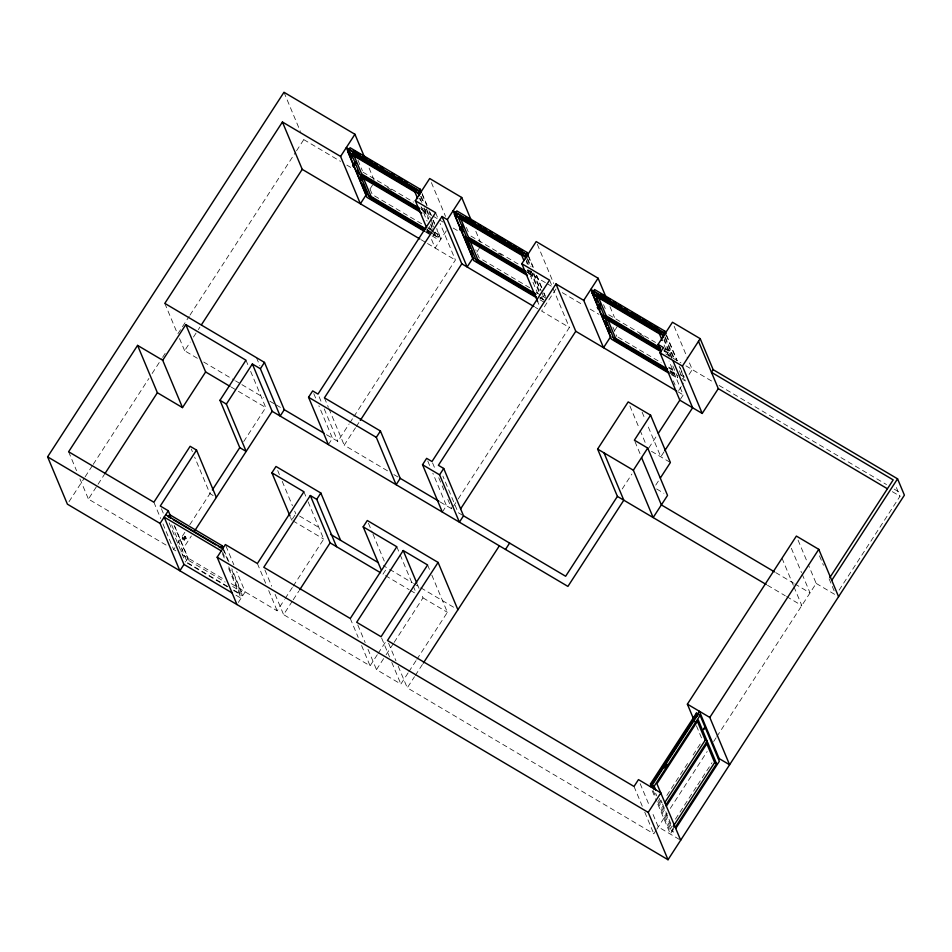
<?xml version="1.0" encoding="UTF-8"?>
<svg xmlns="http://www.w3.org/2000/svg" width="952" height="952" viewBox="0 0 952 952"><rect width="100%" height="100%" fill="white"/><g stroke="black" fill="none" stroke-linecap="round" stroke-linejoin="round"><path stroke-width="0.71" stroke-dasharray="4.76 3.57" d="M69.02 501.68L84.347 478.047M85.144 476.797L92.415 465.599M93.213 464.362L148.881 378.503M152.106 373.529L161.792 358.595M162.602 357.357L166.636 351.133M177.929 333.712L189.222 316.29M190.031 315.053L295.715 152.046M296.524 150.809L303.783 139.611L302.653 136.898M166.041 545.044L88.417 499.086L97.235 485.484M98.044 484.247L104.458 474.358M197.338 358.273L184.617 350.729L190.245 342.042M193.47 337.067L197.504 330.856M198.302 329.618L199.92 327.131M369.959 189.008L373.946 182.844M175.811 550.827L173.68 549.566L176.905 544.592M177.703 543.354L184.962 532.168M189.793 524.707L211.546 491.149M243.712 441.561L265.763 407.539L249.364 368.317M182.094 538.511L182.713 537.571L184.736 538.761L184.39 540.355L182.094 538.511L184.39 540.355M182.367 539.153L182.713 537.571M184.462 536.976L185.116 538.534L186.271 538.249L184.831 536.059L183.546 538.392L184.26 538.808L185.176 537.392L184.462 536.976L183.546 538.392M185.533 536.476L184.26 538.808M184.117 539.713L184.736 538.761M185.116 538.534L184.831 536.059M180.892 552.112L191.364 535.952M227.385 586.837L185.521 562.049L188.079 558.098L173.942 524.278M227.54 586.384L187.473 562.668L188.841 560.561L174.156 525.456M426.21 209.595L423.818 213.296L421.046 206.655M421.653 207.798L426.722 210.797L424.318 214.486L427.103 221.126M433.208 235.739L435.611 232.05M432.065 235.894L437.17 238.916L439.574 235.227L436.742 228.48M446.298 230.789L435.123 248.032L430.601 237.203M328.357 444.584L332.462 438.253L318.884 405.802M326.512 434.695L337.817 441.383L349.087 423.997M349.896 422.748L353.121 417.785M353.918 416.548L455.401 260.027L440.122 223.506M233.799 590.097L240.059 593.798L241.427 591.692L231.824 568.737M238.333 602.438L245.176 591.894L236.691 571.605M292.383 519.078L295.12 514.865M387.5 470.8L344.219 445.179L355.489 427.781M356.298 426.544L359.523 421.569M476.714 252.209L480.712 246.044M231.217 583.624L277.187 610.839L284.41 599.712M285.207 598.475L292.431 587.336M293.228 586.099L323.716 539.094L307.306 499.871M377.301 654.702L370.078 665.829L283.589 614.635L292.419 601.021M293.216 599.784L298.833 591.121M532.977 272.796L530.585 276.496L527.813 269.856M527.158 270.249L533.477 273.998L531.085 277.698L537.749 293.632M539.974 298.94L541.141 297.155M555.992 288.908L541.628 311.066L569.367 327.5L456.615 501.395M382.99 574.175L387.095 567.844L383.323 565.619M442.323 512.057L446.44 505.69L432.862 473.239M440.205 502.002L451.783 508.856L455.806 502.644M378.099 653.465L386.119 641.089M408.087 672.921L400.863 684.06L376.48 669.625L385.31 656.011M386.107 654.774L393.331 643.647M394.128 642.41L423.009 597.868L421.308 593.81M614.694 330.475L617.884 325.548M408.884 671.684L416.107 660.545M416.905 659.319L447.392 612.303L430.982 573.08M656.047 830.37L653.822 833.797L407.266 687.844L414.501 676.693M415.298 675.456L422.533 664.294M665.162 338.138L670.72 351.419L668.328 355.12L662.77 341.839M668.828 356.31L671.219 352.621L664.901 348.872M680.121 367.603L684.083 377.052L682.846 378.955L678.324 368.15M678.693 390.51L683.476 383.12M689.069 374.505L692.259 369.578L688.296 360.118M622.239 488.959L631.902 474.06M648.788 448.011L656.737 435.742M680.49 399.114L683.227 394.901L669.089 361.082M663.984 451.914L660.795 456.817L647.217 424.366M655.738 485.127L659.593 479.177M666.852 795.467L689.129 761.112M693.104 754.984L701.065 742.715M656.785 829.228L667.09 813.341M670.303 808.391L707.181 751.497M713.655 741.525L716.082 737.776M716.892 736.527L816.173 583.409L808.248 564.476M675.456 819.148L696.935 786.019M697.721 784.793L712.048 762.707M659.26 798.359L673.385 832.131L669.649 829.918L672.064 826.181M673.885 827.264L671.469 830.989L657.344 797.229M673.504 829.013L670.303 833.952L655.583 798.787M839.117 590.145L900.021 496.218L896.034 486.698M608.709 314.719L655.535 342.434M665.662 348.42L670.72 351.419M639.589 333.89L644.647 336.889M664.425 350.324L669.494 353.323L663.937 340.042M362.938 172.145L413.561 202.11M470.966 236.096L520.327 265.31M527.92 269.809L531.716 272.046M663.663 350.776L669.994 354.525L671.66 358.511M387.488 187.568L392.545 190.567M498.051 253.018L503.108 256.017M303.783 139.611L340.53 161.364M346.861 165.112L350.669 167.362M421.617 209.369L431.756 215.366M433.029 216.116L438.087 219.115M439.36 219.864L443.156 222.113M453.188 228.052L458.114 230.967M526.956 271.725L545.889 282.934M547.15 283.684L552.208 286.671M562.311 292.645L582.517 304.616M590.097 309.102L598.939 314.338M665.781 353.906L680.918 362.867M685.952 365.854L712.703 381.681M719.093 385.465L886.514 484.568M894.178 489.114L900.568 492.898M421.189 209.25L424.985 211.499L423.878 208.845M526.682 271.701L531.751 274.7L530.085 270.713M422.95 211.201L425.484 212.701L428.269 219.341M528.455 273.652L532.251 275.901L538.915 291.836M892.345 491.672L900.021 496.218M618.11 337.163L661.128 362.641M668.721 367.127L675.051 370.875M668.744 367.972L675.135 371.756M680.24 374.779L684.083 377.052M670.029 370.53L676.348 374.279M421.688 223.803L372.327 194.589L370.114 189.281M428.019 227.552L433.077 230.551M529.717 287.754L479.094 257.79L475.762 249.829M670.065 371.387L677.741 375.921M428.067 228.42L433.184 231.443M434.457 232.205L439.574 235.227M536.107 292.383L541.224 295.406M542.497 296.167L546.329 298.428M670.172 371.982L676.515 375.731M682.846 379.491L685.38 380.99L679.157 366.103M670.125 373.065L677.717 377.563L671.612 362.95M426.782 229.456L431.839 232.455M671.457 374.695L677.848 378.479M426.841 230.325L429.4 231.836M430.673 232.585L438.337 237.131L435.516 230.372M539.986 297.31L543.83 299.571M426.936 230.908L432.006 233.906M433.267 234.668L440.871 239.166L436.908 229.694M540.034 297.869L543.842 300.118M425.615 231.241L429.411 233.49M425.675 232.109L430.792 235.144M540.105 299.856L543.937 302.129M421.189 239.773L426.258 242.772M427.519 243.522L455.401 260.027M535.31 307.329L537.832 308.829M677.895 391.736L683.227 394.901M651.489 451.308L670.398 462.505M656.618 488.947L663.889 493.255M816.173 583.409L835.916 595.095M775.713 572.592L793.504 583.124M794.765 583.873L810.021 592.906L802.096 573.973M767.502 585.254L785.293 595.785M786.566 596.535L801.81 605.567L793.885 586.634M203.704 362.034L234.263 380.122M235.537 380.883L240.63 383.894M241.903 384.644L263.549 397.46M269.904 401.232L274.997 404.243M276.294 404.969L282.565 408.682M393.866 474.572L400.233 478.344M462.446 515.175L458.186 512.64L442.906 476.119M231.229 387.083L265.763 407.539M299.535 516.02L320.705 528.55M389.618 569.344L412.383 582.814M413.644 583.564L454.104 607.519M292.93 520.863L323.716 539.094M385.477 575.651L409.134 589.657M410.372 590.395L415.358 593.346M423.009 597.868L447.392 612.303M213.141 495.54L209.94 493.636L194.66 457.127M185.569 537.832L186.271 538.249M182.974 538.213L185.009 539.403M679.431 839.474L658.272 826.943L652.049 812.068M182.367 554.707L223.613 579.125M188.841 560.561L225.148 582.053M232.657 586.503L241.427 591.692M233.728 590.585L242.605 595.845L231.288 568.796M235.989 595.214L241.07 598.225L228.052 567.118M819.493 555.849L823.444 565.286M829.085 578.756L835.344 593.727M798.073 540.129L807.689 563.12M791.35 548.269L801.524 572.616M782.008 558.229L793.325 585.278M674.159 326.298L687.737 358.761M666.567 335.187L677.3 360.844M666.15 334.997L676.896 360.701M665.329 337.079L674.932 360.046M671.219 352.621L674.004 359.261M664.175 338.876L672.076 357.785M663.425 347.563L665.686 352.966M673.361 380.919L675.063 384.977M609.958 306.615L614.492 317.433M603.556 304.664L605.222 308.65M612.945 327.119L616.837 336.413M642.124 412.192L644.956 418.951M629.891 405.957L639.506 428.947M640.077 430.304L646.301 445.179M634.948 441.526L641.172 456.401M537.321 244.283L553.731 283.506M549.566 280.162L552.398 286.921M552.957 288.277L569.367 327.5M528.253 255.207L533.334 267.369M536.726 275.473L541.819 287.623M544.068 293.026L545.198 295.727M528.396 256.385L532.93 267.203M536.321 275.318L541.414 287.492M543.675 292.895L545.377 296.953M527.587 258.468L530.978 266.572M533.798 273.319L541.153 290.872M541.712 292.228L543.973 297.631M527.42 259.515L530.204 266.155M533.477 273.998L540.153 289.943M526.42 260.253L528.681 265.656M530.942 271.058L539.415 291.324M541.676 296.726L542.807 299.428M526.194 261.419L527.301 264.073M537.666 301.605L538.796 304.307M696.436 725.805L702.1 739.323M475.845 231.288L480.379 242.117M466.373 227.373L469.146 234.013M431.387 182.582L445.536 216.401M435.599 212.689L437.86 218.103M422.057 193.363L427.139 205.513M429.971 212.272L431.101 214.974M433.35 220.376L434.481 223.077M422.2 194.529L426.734 205.346M428.995 210.761L430.685 214.819M432.958 220.233L434.647 224.279M421.391 196.612L424.211 203.359M426.472 208.762L430.435 218.222M430.994 219.567L433.255 224.97M420.665 196.314L423.438 202.954M426.722 210.797L429.495 217.437M431.72 222.756L434.493 229.396M420.225 198.409L421.926 202.455M424.175 207.857L428.697 218.662M430.958 224.065L432.089 226.766M434.35 232.169L437.17 238.916M419.427 198.218L420.534 200.872M430.482 224.648L432.148 228.635M432.708 229.968L434.374 233.942M429.328 226.445L430.435 229.099M427.21 229.087L430.03 235.858M660.974 800.168L662.08 802.833M662.58 804.023L670.922 823.956M655.642 793.171L656.773 795.872M653.262 790.743L655.523 796.146M657.784 801.548L669.649 829.918M652.191 790.672L655.024 797.443M640.161 783.663L649.788 806.653M634.02 786.459L642.505 806.749M644.766 812.163L653.822 833.797M369.09 168.088L374.184 180.261M357.94 160.186L362.391 170.813M283.982 92.273L300.392 131.495M432.541 462.862L435.373 469.633M438.765 477.749L441.597 484.508M442.156 485.865L443.858 489.911M447.821 499.383L451.783 508.856M427.769 461.065L430.03 466.468M427.591 564.964L430.411 571.724M417.345 584.35L419.047 588.395M396.805 546.745L399.626 553.505M400.197 554.861L412.644 584.611M413.204 585.968L416.036 592.727M324.418 397.841L328.369 407.301M328.94 408.658L344.219 445.179M319.146 396.758L321.383 402.196M324.239 408.92L337.793 441.419M368.424 523.219L372.387 532.68M372.946 534.036L384.263 561.085M313.791 393.628L316.052 399.031M388.594 643.219L395.949 660.795M398.21 666.21L407.266 687.844M381.633 638.066L389.547 657.011M391.808 662.413L400.863 684.06M256.469 357.654L259.872 365.77M303.914 491.756L306.734 498.515M357.809 624.988L365.163 642.576M367.996 649.335L376.48 669.625M245.961 360.201L248.793 366.96M350.276 618.491L358.202 637.423M361.593 645.539L370.078 665.829M277.698 470.526L279.4 474.584M282.22 481.343L292.407 505.69M294.668 511.105L295.798 513.806M290.562 517.436L291.693 520.137M164.803 303.39L177.25 333.152M179.523 338.555L184.617 350.729M264.918 569.998L271.713 586.23M275.104 594.346L283.589 614.635M257.385 563.501L265.87 583.79M268.702 590.549L277.187 610.839M191.269 449.011L192.399 451.712M225.933 545.901L233.859 564.845M223.91 549.828L228.992 561.977M222.804 548.507L228.468 562.037M222.542 551.934L225.374 558.693M228.754 566.797L240.059 593.798M222.399 553.588L224.66 559.002M185.176 537.392L185.819 538.951M171.657 524.861L187.473 562.668M169.111 522.827L185.521 562.049M161.412 508.725L163.673 514.128M153.879 502.228L160.662 518.459M162.935 523.874L173.68 549.566M68.615 451.76L76.541 470.693M79.932 478.808L88.417 499.086"/><path stroke-width="1.43" d="M660.914 351.169L658.094 344.398L672.457 322.24L700.208 338.662L713.179 369.673L897.569 478.832L904.4 495.159L668.018 859.727L67.402 504.179L47.6 456.841L283.982 92.273L354.941 134.28L364.557 157.27M162.709 360.272L185.83 324.608L205.632 371.946L182.51 407.611L162.709 360.272L137.576 345.397L68.615 451.76L153.879 502.228L190.138 446.298L196.54 450.094L216.342 497.432M365.961 195.16L360.38 203.776L340.578 156.437L282.423 122.011L164.803 303.39L264.477 362.403L284.279 409.729L280.174 416.06L260.372 368.733L252.363 363.985L226.374 404.088L246.175 451.427L239.773 447.63L219.971 400.292L245.961 360.201L185.83 324.608M105.255 473.12L157.377 392.724L137.576 345.397M201.526 324.644L302.224 169.349L282.423 122.011M340.578 156.437L354.941 134.28M424.402 231.36L366.901 197.326L347.694 151.404L350.086 147.715L420.356 189.305L421.486 192.006M420.022 211.046L360.546 175.834L351.657 154.581L352.823 152.784L416.095 190.245L417.202 192.899M354.977 161.947L353.335 164.482C356.536 167.266 354.715 159.746 356.072 162.816M353.942 164.041C356.06 165.541 353.466 162.566 353.466 164.779L354.43 165.35M353.359 165.386L353.846 167.147L352.954 165.779L355.346 162.328M353.846 167.147L353.382 166.029L354.12 165.112M353.787 165.636L355.941 162.518M360.546 175.834L361.712 174.037L352.823 152.784M424.354 230.503L369.935 198.278L361.046 177.036L362.212 175.239L419.154 208.952M196.54 450.094L160.281 506.024L168.278 510.76L170.551 516.163M369.935 198.278L371.101 196.493L362.212 175.239M221.269 550.887L164.172 517.091L183.974 564.429L179.869 570.76L160.067 523.422L168.278 510.76M260.372 368.733L264.477 362.403M212.355 489.911L239.773 447.63M194.589 530.99L272.165 411.323L252.363 363.985M417.714 198.682L414.929 192.042L416.095 190.245M419.094 195.707L417.964 193.006L420.356 189.305M426.639 227.742L415.322 200.694L429.697 178.524L461.708 197.48L471.323 220.471M328.357 444.584L308.555 397.246L312.661 390.915L317.992 394.08L435.599 212.689L415.322 200.694M170.777 518.245L168.266 516.757L169.635 514.651L222.221 545.782L220.852 547.888L218.341 546.412M236.965 604.556L217.163 557.217L225.374 544.556L257.385 563.501L303.914 491.756L271.891 472.799L275.997 466.468L320.824 493.005L340.626 540.343M473.525 257.123L467.135 266.976L447.333 219.638L442.002 216.485L324.418 397.841L380.431 431.006L400.233 478.344L438.955 501.252M447.333 219.638L461.708 197.48M536.273 297.583L473.668 260.527L454.461 214.605L456.853 210.916L527.122 252.506L528.253 255.207M526.789 274.247L467.313 239.035L458.424 217.782L459.578 215.985L522.862 253.446L523.969 256.1M460.578 226.945L461.672 227.814L460.578 226.945L460.102 227.683L461.065 228.254M460.708 227.254L460.232 227.992L461.196 228.551C464.826 227.29 460.482 223.887 462.839 226.029M460.125 228.587L460.613 230.348L459.721 228.98L462.101 225.529M460.613 230.348L460.149 229.23L461.196 228.551M460.542 228.837L462.708 225.719M467.313 239.035L468.467 237.238L459.578 215.985M536.178 296.691L476.702 261.491L467.813 240.237L468.979 238.44L525.92 272.153M336.52 546.674L316.718 499.336L310.316 495.54L263.787 567.297L350.276 618.491L396.805 546.745L363.188 526.837L367.293 520.506L438.098 562.43L457.9 609.768M360.32 420.332L461.803 263.823L442.002 216.485M316.718 499.336L320.824 493.005M476.702 261.491L477.868 259.694L468.979 238.44M400.233 478.344L396.115 484.699L376.314 437.361L380.431 431.006M299.63 589.883L330.118 542.878L310.316 495.54M523.921 260.55L521.696 255.243L522.862 253.446M525.861 258.908L524.731 256.207L527.122 252.506M537.666 301.605L521.827 263.728L536.19 241.57L598.082 278.21L606.007 297.143M442.323 512.057L422.521 464.719L426.639 458.352L431.982 461.518L549.566 280.162L521.827 263.728M610.696 336.627L603.52 347.706L583.719 300.368L555.968 283.946L438.384 465.302L443.715 468.467L463.517 515.805L565.643 576.257L617.408 496.408L597.606 449.07L628.189 401.899L650.597 415.167L670.398 462.505L660.367 477.987M463.517 515.805L459.388 522.16L439.586 474.822L443.715 468.467M403.208 550.53L356.679 622.287L381.062 636.721L427.591 564.964L403.208 550.53L416.786 582.993M583.719 300.368L598.082 278.21M668.911 373.184L611.41 339.15L592.203 293.228L594.595 289.539L664.865 331.129L665.995 333.831M660.736 350.622L605.055 317.659L596.166 296.405L597.332 294.608L660.605 332.07L661.711 334.723M460.601 508.915L575.77 331.284L555.968 283.946M598.332 305.568L599.415 306.437L598.332 305.568L597.844 306.306C601.045 309.091 599.225 301.57 600.581 304.64M597.463 307.603L599.796 304.009L597.868 307.21L598.356 308.972L597.463 307.603L598.356 308.972M597.892 307.853L598.63 306.937M598.808 306.877L600.45 304.342M438.098 562.43L387.464 640.506L634.02 786.459L638.471 779.605L660.878 792.873L648.217 812.389L668.018 859.727M605.055 317.659L606.222 315.862L597.332 294.608M668.863 372.327L614.445 340.102L605.555 318.86L606.721 317.064L659.867 348.527M614.445 340.102L615.611 338.317L606.721 317.064M423.342 663.056L499.36 545.817M505.488 549.447L509.617 543.092M662.223 340.507L659.438 333.866L660.605 332.07M663.603 337.532L662.473 334.83L664.865 331.129M698.494 341.304L718.296 388.642L702.219 413.442L679.811 400.173L660.01 352.835L663.425 347.563L658.094 344.398M650.597 415.167L634.389 440.181L647.729 448.071L667.531 495.409L653.155 517.567L633.354 470.228L597.606 449.07M702.219 413.442L682.417 366.103L700.208 338.662M633.354 470.228L647.729 448.071M658.332 433.291L679.811 400.173M713.179 369.673L711.465 372.315L893.19 479.891L829.882 577.531M664.77 450.689L692.616 407.753L672.814 360.415M694.734 721.747L687.38 704.159L796.372 536.071L818.779 549.34L838.581 596.678M651.573 786.697L650.442 783.996L696.388 713.143L700.113 715.357L719.331 761.279L675.801 828.395M653.191 781.58L694.555 717.784M650.502 786.614L699.363 711.251L719.165 758.589M698.197 714.214L652.251 785.067L653.953 789.125M664.556 767.931L666.936 764.254M655.868 790.255L654.179 786.209L700.113 715.357M718.391 758.125L729.601 764.765L709.799 717.427L818.779 549.34M664.698 802.679L705.265 740.109L697.483 721.509M665.817 805.035L707.181 741.239L698.292 719.986L656.928 783.793L680.68 840.211M666.317 806.237L707.681 742.441L716.57 763.694L675.206 827.49M831.75 580.339L897.569 478.832M673.29 826.348L714.654 762.552L706.324 742.631M601.093 294.216L604.889 296.465M607.412 297.952L609.946 299.452M613.742 301.701L616.277 303.2M618.812 304.7L621.335 306.199M625.131 308.448L627.666 309.947M631.462 312.197L640.315 317.433M642.85 318.932L646.646 321.181M649.181 322.68L651.715 324.18M654.238 325.679L658.034 327.928M665.579 333.652L590.823 289.396L610.637 336.734M354.049 150.892L360.38 154.64M362.914 156.128L366.71 158.377M369.233 159.876L371.768 161.376M374.303 162.875L376.825 164.375M380.622 166.624L383.156 168.123M392.022 173.359L394.544 174.859M398.341 177.108L402.137 179.357M404.671 180.856L407.206 182.356M465.873 217.092L469.669 219.341M472.204 220.828L474.739 222.328M478.535 224.577L481.058 226.076M483.592 227.576L486.127 229.075M489.923 231.324L492.458 232.823M496.254 235.073L505.107 240.309M507.642 241.808L511.438 244.057M513.961 245.556L516.496 247.056M519.03 248.555L522.827 250.804M421.07 191.828L346.326 147.572L366.127 194.91M527.836 255.029L453.081 210.773L472.882 258.111M592.203 293.228L662.473 334.83M596.166 296.405L659.438 333.866M347.694 151.404L417.964 193.006M454.461 214.605L524.731 256.207M351.657 154.581L414.929 192.042M458.424 217.782L521.696 255.243M597.975 306.603L598.939 307.175M606.222 315.862L660.628 348.075M361.712 174.037L419.927 208.5M468.467 237.238L525.421 270.951M605.555 318.86L661.235 351.823M660.01 352.835L682.417 366.103M361.046 177.036L421.795 212.986M467.813 240.237L527.289 275.449M718.296 388.642L887.228 488.65M615.611 338.317L667.495 369.031M612.576 337.353L667.519 369.876M618.229 341.232L630.902 348.741M633.437 350.241L648.645 359.237M651.168 360.737L666.376 369.733M371.101 196.493L425.52 228.706M477.868 259.694L536.071 294.156M368.067 195.529L425.556 229.563M474.834 258.73L534.881 294.275M374.993 200.158L423.14 228.659M480.486 262.609L513.425 282.113M515.96 283.613L532.43 293.359M302.224 169.349L419.927 239.023M461.803 263.823L534.048 306.592M575.77 331.284L676.634 390.998M774.44 571.843L661.366 504.905L641.565 457.567M617.408 496.408L766.229 584.504M308.555 397.246L376.314 437.361M422.521 464.719L439.586 474.822M283.827 409.431L324.001 433.208M205.632 371.946L229.944 386.333M272.165 411.323L567.916 586.408L623.81 500.193L604.008 452.854M219.971 400.292L226.374 404.088M687.38 704.159L709.799 717.427M157.377 392.724L182.51 407.611M705.265 740.109L707.181 741.239M330.665 534.441L378.301 562.644M714.654 762.552L716.57 763.694M330.118 542.878L380.479 572.688M650.442 783.996L654.179 786.209M165.719 514.711L222.804 548.507M173.276 519.732L215.842 544.925M47.6 456.841L160.067 523.422M217.163 557.217L648.217 812.389M183.974 564.429L232.193 592.965M664.77 335.735L663.639 333.033L593.37 291.431L595.059 295.489M596.19 298.19L597.88 302.236M599.01 304.938L600.712 308.995M602.973 314.386L604.663 318.444M605.793 321.145L607.483 325.191M608.614 327.893L610.315 331.95M527.027 257.111L525.897 254.41L455.615 212.808L457.317 216.866M696.388 713.143L697.507 715.844M462.398 229.015L463.529 231.717M465.219 235.775L470.312 247.925M471.442 250.626L473.132 254.672M420.26 193.91L419.13 191.209L348.86 149.607L352.252 157.711M357.333 169.873L359.023 173.918M360.153 176.62L361.855 180.666M362.986 183.367L367.496 194.172M363.188 526.837L381.288 570.117M271.891 472.799L290.003 516.079M222.221 545.782L223.351 548.483M704.123 728.232L703.623 729.506L704.123 728.232"/></g></svg>
